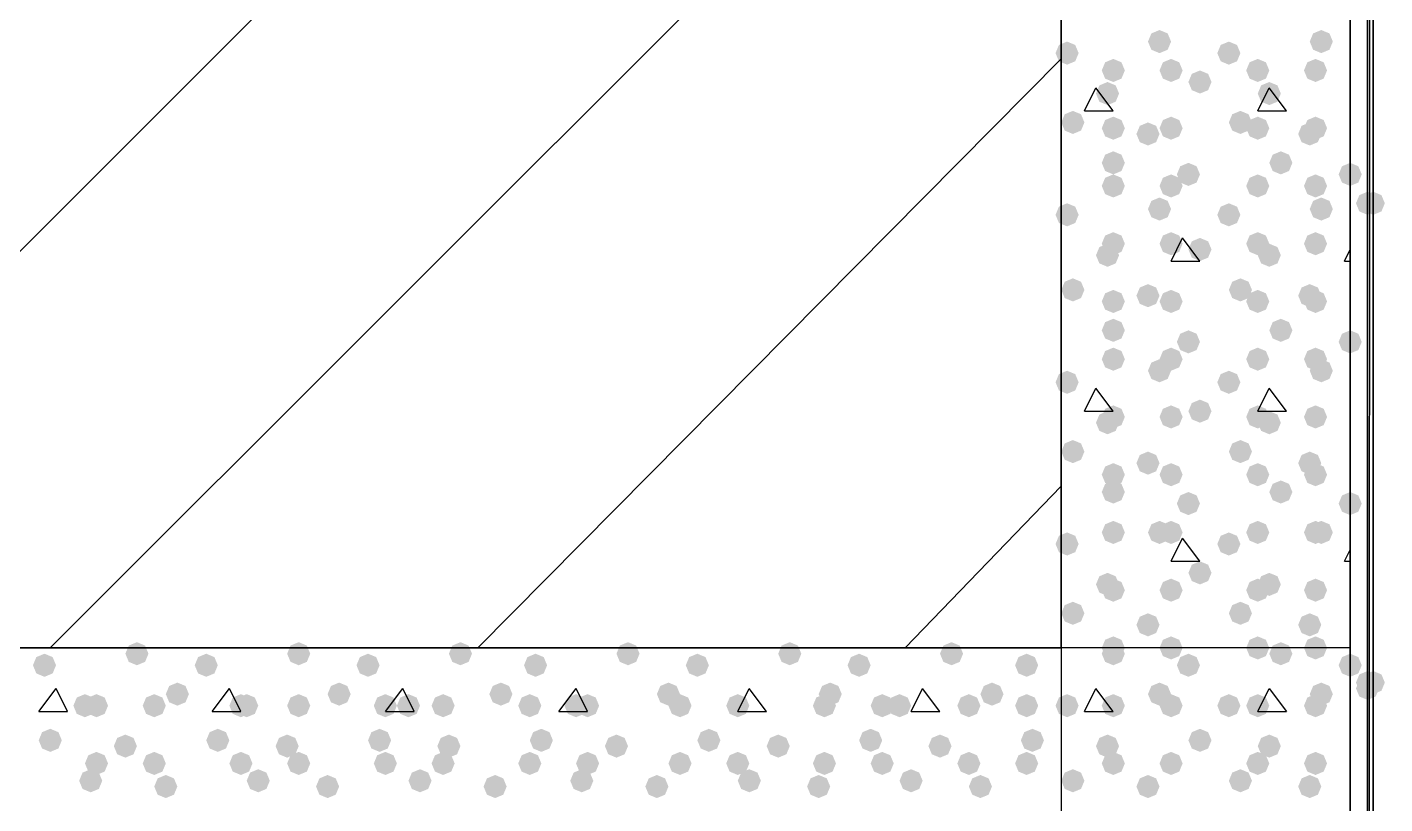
# Model space of a CAD drawing. Header units: millimetres. Extents: x 0 to 420, y 0 to 297.
# Drawn here: x 369.91 to 379.86, y 143.59 to 149.29 of the extents above; entities that cross this region are included whole.
import ezdxf

# ---------------------------------------------------------------- set-up
doc = ezdxf.new("R2010")
doc.units = ezdxf.units.MM
doc.layers.get('0').update_dxf_attribs({"linetype": 'CONTINUOUS'})

msp = doc.modelspace()

# ---------------------------------------------------------------- hatches: boundary and pattern name
at = {"true_color": 0x000007}
h = msp.add_hatch(color=0, dxfattribs=at)
h.paths.add_polyline_path([(379.73, 243.755333), (379.73, 100.160667)], flags=0)
h.paths.add_polyline_path([(379.73, 100.160667), (379.73, 243.755333)], flags=0)
at = {"true_color": 0x000008}
for points in [[(378.290667, 149.182667), (378.265796, 149.122871), (378.206, 149.098), (378.146204, 149.122871), (378.121333, 149.182667), (378.146204, 149.242462), (378.206, 149.267333), (378.265796, 149.242463)], [(379.476, 149.182667), (379.451129, 149.122871), (379.391333, 149.098), (379.331537, 149.122871), (379.306667, 149.182667), (379.331537, 149.242462), (379.391333, 149.267333), (379.451129, 149.242463)], [(377.613333, 149.098), (377.588462, 149.038204), (377.528667, 149.013333), (377.468871, 149.038204), (377.444, 149.098), (377.468871, 149.157796), (377.528667, 149.182667), (377.588462, 149.157796)], [(378.798667, 149.098), (378.773796, 149.038204), (378.714, 149.013333), (378.654204, 149.038204), (378.629333, 149.098), (378.654204, 149.157796), (378.714, 149.182667), (378.773796, 149.157796)], [(377.952, 148.971), (377.927129, 148.911204), (377.867333, 148.886333), (377.807538, 148.911204), (377.782667, 148.971), (377.807537, 149.030796), (377.867333, 149.055667), (377.927129, 149.030796)], [(378.375333, 148.971), (378.350462, 148.911204), (378.290667, 148.886333), (378.230871, 148.911204), (378.206, 148.971), (378.230871, 149.030796), (378.290667, 149.055667), (378.350462, 149.030796)], [(379.010333, 148.971), (378.985463, 148.911204), (378.925667, 148.886333), (378.865871, 148.911204), (378.841, 148.971), (378.865871, 149.030796), (378.925667, 149.055667), (378.985462, 149.030796)], [(379.433667, 148.971), (379.408796, 148.911204), (379.349, 148.886333), (379.289204, 148.911204), (379.264333, 148.971), (379.289204, 149.030796), (379.349, 149.055667), (379.408796, 149.030796)], [(378.587, 148.886333), (378.562129, 148.826537), (378.502333, 148.801667), (378.442538, 148.826537), (378.417667, 148.886333), (378.442537, 148.946129), (378.502333, 148.971), (378.562129, 148.946129)], [(377.909667, 148.801667), (377.884796, 148.741871), (377.825, 148.717), (377.765204, 148.741871), (377.740333, 148.801667), (377.765204, 148.861462), (377.825, 148.886333), (377.884796, 148.861463)], [(379.095, 148.801667), (379.070129, 148.741871), (379.010333, 148.717), (378.950538, 148.741871), (378.925667, 148.801667), (378.950537, 148.861462), (379.010333, 148.886333), (379.070129, 148.861463)], [(377.655667, 148.59), (377.630796, 148.530204), (377.571, 148.505333), (377.511204, 148.530204), (377.486333, 148.59), (377.511204, 148.649796), (377.571, 148.674667), (377.630796, 148.649796)], [(377.952, 148.547667), (377.927129, 148.487871), (377.867333, 148.463), (377.807538, 148.487871), (377.782667, 148.547667), (377.807537, 148.607462), (377.867333, 148.632333), (377.927129, 148.607463)], [(378.375333, 148.547667), (378.350462, 148.487871), (378.290667, 148.463), (378.230871, 148.487871), (378.206, 148.547667), (378.230871, 148.607462), (378.290667, 148.632333), (378.350462, 148.607463)], [(378.883333, 148.59), (378.858462, 148.530204), (378.798667, 148.505333), (378.738871, 148.530204), (378.714, 148.59), (378.738871, 148.649796), (378.798667, 148.674667), (378.858462, 148.649796)], [(379.010333, 148.547667), (378.985463, 148.487871), (378.925667, 148.463), (378.865871, 148.487871), (378.841, 148.547667), (378.865871, 148.607462), (378.925667, 148.632333), (378.985462, 148.607463)], [(379.433667, 148.547667), (379.408796, 148.487871), (379.349, 148.463), (379.289204, 148.487871), (379.264333, 148.547667), (379.289204, 148.607462), (379.349, 148.632333), (379.408796, 148.607463)], [(378.206, 148.505333), (378.181129, 148.445537), (378.121333, 148.420667), (378.061537, 148.445537), (378.036667, 148.505333), (378.061537, 148.565129), (378.121333, 148.59), (378.181129, 148.565129)], [(379.391333, 148.505333), (379.366463, 148.445537), (379.306667, 148.420667), (379.246871, 148.445537), (379.222, 148.505333), (379.246871, 148.565129), (379.306667, 148.59), (379.366462, 148.565129)], [(377.952, 148.293667), (377.927129, 148.233871), (377.867333, 148.209), (377.807538, 148.233871), (377.782667, 148.293667), (377.807537, 148.353462), (377.867333, 148.378333), (377.927129, 148.353463)], [(379.179667, 148.293667), (379.154796, 148.233871), (379.095, 148.209), (379.035204, 148.233871), (379.010333, 148.293667), (379.035204, 148.353462), (379.095, 148.378333), (379.154796, 148.353463)], [(378.502333, 148.209), (378.477462, 148.149204), (378.417667, 148.124333), (378.357871, 148.149204), (378.333, 148.209), (378.357871, 148.268796), (378.417667, 148.293667), (378.477462, 148.268796)], [(379.687667, 148.209), (379.662796, 148.149204), (379.603, 148.124333), (379.543204, 148.149204), (379.518333, 148.209), (379.543204, 148.268796), (379.603, 148.293667), (379.662796, 148.268796)], [(377.952, 148.124333), (377.927129, 148.064537), (377.867333, 148.039667), (377.807538, 148.064537), (377.782667, 148.124333), (377.807537, 148.184129), (377.867333, 148.209), (377.927129, 148.184129)], [(378.375333, 148.124333), (378.350462, 148.064537), (378.290667, 148.039667), (378.230871, 148.064537), (378.206, 148.124333), (378.230871, 148.184129), (378.290667, 148.209), (378.350462, 148.184129)], [(379.010333, 148.124333), (378.985463, 148.064537), (378.925667, 148.039667), (378.865871, 148.064537), (378.841, 148.124333), (378.865871, 148.184129), (378.925667, 148.209), (378.985462, 148.184129)], [(379.433667, 148.124333), (379.408796, 148.064537), (379.349, 148.039667), (379.289204, 148.064537), (379.264333, 148.124333), (379.289204, 148.184129), (379.349, 148.209), (379.408796, 148.184129)], [(378.290667, 147.955), (378.265796, 147.895204), (378.206, 147.870333), (378.146204, 147.895204), (378.121333, 147.955), (378.146204, 148.014796), (378.206, 148.039667), (378.265796, 148.014796)], [(379.476, 147.955), (379.451129, 147.895204), (379.391333, 147.870333), (379.331537, 147.895204), (379.306667, 147.955), (379.331537, 148.014796), (379.391333, 148.039667), (379.451129, 148.014796)], [(377.613333, 147.912667), (377.588462, 147.852871), (377.528667, 147.828), (377.468871, 147.852871), (377.444, 147.912667), (377.468871, 147.972462), (377.528667, 147.997333), (377.588462, 147.972463)], [(378.798667, 147.912667), (378.773796, 147.852871), (378.714, 147.828), (378.654204, 147.852871), (378.629333, 147.912667), (378.654204, 147.972462), (378.714, 147.997333), (378.773796, 147.972463)], [(377.952, 147.701), (377.927129, 147.641204), (377.867333, 147.616333), (377.807538, 147.641204), (377.782667, 147.701), (377.807537, 147.760796), (377.867333, 147.785667), (377.927129, 147.760796)], [(378.375333, 147.701), (378.350462, 147.641204), (378.290667, 147.616333), (378.230871, 147.641204), (378.206, 147.701), (378.230871, 147.760796), (378.290667, 147.785667), (378.350462, 147.760796)], [(378.587, 147.658667), (378.562129, 147.598871), (378.502333, 147.574), (378.442538, 147.598871), (378.417667, 147.658667), (378.442537, 147.718462), (378.502333, 147.743333), (378.562129, 147.718463)], [(379.010333, 147.701), (378.985463, 147.641204), (378.925667, 147.616333), (378.865871, 147.641204), (378.841, 147.701), (378.865871, 147.760796), (378.925667, 147.785667), (378.985462, 147.760796)], [(379.433667, 147.701), (379.408796, 147.641204), (379.349, 147.616333), (379.289204, 147.641204), (379.264333, 147.701), (379.289204, 147.760796), (379.349, 147.785667), (379.408796, 147.760796)], [(377.909667, 147.616333), (377.884796, 147.556537), (377.825, 147.531667), (377.765204, 147.556537), (377.740333, 147.616333), (377.765204, 147.676129), (377.825, 147.701), (377.884796, 147.676129)], [(379.095, 147.616333), (379.070129, 147.556537), (379.010333, 147.531667), (378.950538, 147.556537), (378.925667, 147.616333), (378.950537, 147.676129), (379.010333, 147.701), (379.070129, 147.676129)], [(377.655667, 147.362333), (377.630796, 147.302537), (377.571, 147.277667), (377.511204, 147.302537), (377.486333, 147.362333), (377.511204, 147.422129), (377.571, 147.447), (377.630796, 147.422129)], [(378.883333, 147.362333), (378.858462, 147.302537), (378.798667, 147.277667), (378.738871, 147.302537), (378.714, 147.362333), (378.738871, 147.422129), (378.798667, 147.447), (378.858462, 147.422129)], [(377.952, 147.277667), (377.927129, 147.217871), (377.867333, 147.193), (377.807538, 147.217871), (377.782667, 147.277667), (377.807537, 147.337462), (377.867333, 147.362333), (377.927129, 147.337463)], [(378.206, 147.32), (378.181129, 147.260204), (378.121333, 147.235333), (378.061537, 147.260204), (378.036667, 147.32), (378.061537, 147.379796), (378.121333, 147.404667), (378.181129, 147.379796)], [(378.375333, 147.277667), (378.350462, 147.217871), (378.290667, 147.193), (378.230871, 147.217871), (378.206, 147.277667), (378.230871, 147.337462), (378.290667, 147.362333), (378.350462, 147.337463)], [(379.010333, 147.277667), (378.985463, 147.217871), (378.925667, 147.193), (378.865871, 147.217871), (378.841, 147.277667), (378.865871, 147.337462), (378.925667, 147.362333), (378.985462, 147.337463)], [(379.391333, 147.32), (379.366463, 147.260204), (379.306667, 147.235333), (379.246871, 147.260204), (379.222, 147.32), (379.246871, 147.379796), (379.306667, 147.404667), (379.366462, 147.379796)], [(379.433667, 147.277667), (379.408796, 147.217871), (379.349, 147.193), (379.289204, 147.217871), (379.264333, 147.277667), (379.289204, 147.337462), (379.349, 147.362333), (379.408796, 147.337463)], [(377.952, 147.066), (377.927129, 147.006204), (377.867333, 146.981333), (377.807538, 147.006204), (377.782667, 147.066), (377.807537, 147.125796), (377.867333, 147.150667), (377.927129, 147.125796)], [(379.179667, 147.066), (379.154796, 147.006204), (379.095, 146.981333), (379.035204, 147.006204), (379.010333, 147.066), (379.035204, 147.125796), (379.095, 147.150667), (379.154796, 147.125796)], [(378.502333, 146.981333), (378.477462, 146.921537), (378.417667, 146.896667), (378.357871, 146.921537), (378.333, 146.981333), (378.357871, 147.041129), (378.417667, 147.066), (378.477462, 147.041129)], [(379.687667, 146.981333), (379.662796, 146.921537), (379.603, 146.896667), (379.543204, 146.921537), (379.518333, 146.981333), (379.543204, 147.041129), (379.603, 147.066), (379.662796, 147.041129)], [(377.952, 146.854333), (377.927129, 146.794537), (377.867333, 146.769667), (377.807538, 146.794537), (377.782667, 146.854333), (377.807537, 146.914129), (377.867333, 146.939), (377.927129, 146.914129)], [(378.375333, 146.854333), (378.350462, 146.794537), (378.290667, 146.769667), (378.230871, 146.794537), (378.206, 146.854333), (378.230871, 146.914129), (378.290667, 146.939), (378.350462, 146.914129)], [(379.010333, 146.854333), (378.985463, 146.794537), (378.925667, 146.769667), (378.865871, 146.794537), (378.841, 146.854333), (378.865871, 146.914129), (378.925667, 146.939), (378.985462, 146.914129)], [(379.433667, 146.854333), (379.408796, 146.794537), (379.349, 146.769667), (379.289204, 146.794537), (379.264333, 146.854333), (379.289204, 146.914129), (379.349, 146.939), (379.408796, 146.914129)], [(378.290667, 146.769667), (378.265796, 146.709871), (378.206, 146.685), (378.146204, 146.709871), (378.121333, 146.769667), (378.146204, 146.829462), (378.206, 146.854333), (378.265796, 146.829463)], [(379.476, 146.769667), (379.451129, 146.709871), (379.391333, 146.685), (379.331537, 146.709871), (379.306667, 146.769667), (379.331537, 146.829462), (379.391333, 146.854333), (379.451129, 146.829463)], [(377.613333, 146.685), (377.588462, 146.625204), (377.528667, 146.600333), (377.468871, 146.625204), (377.444, 146.685), (377.468871, 146.744796), (377.528667, 146.769667), (377.588462, 146.744796)], [(378.798667, 146.685), (378.773796, 146.625204), (378.714, 146.600333), (378.654204, 146.625204), (378.629333, 146.685), (378.654204, 146.744796), (378.714, 146.769667), (378.773796, 146.744796)], [(378.587, 146.473333), (378.562129, 146.413537), (378.502333, 146.388667), (378.442538, 146.413537), (378.417667, 146.473333), (378.442537, 146.533129), (378.502333, 146.558), (378.562129, 146.533129)], [(377.909667, 146.388667), (377.884796, 146.328871), (377.825, 146.304), (377.765204, 146.328871), (377.740333, 146.388667), (377.765204, 146.448462), (377.825, 146.473333), (377.884796, 146.448463)], [(377.952, 146.431), (377.927129, 146.371204), (377.867333, 146.346333), (377.807538, 146.371204), (377.782667, 146.431), (377.807537, 146.490796), (377.867333, 146.515667), (377.927129, 146.490796)], [(378.375333, 146.431), (378.350462, 146.371204), (378.290667, 146.346333), (378.230871, 146.371204), (378.206, 146.431), (378.230871, 146.490796), (378.290667, 146.515667), (378.350462, 146.490796)], [(379.010333, 146.431), (378.985463, 146.371204), (378.925667, 146.346333), (378.865871, 146.371204), (378.841, 146.431), (378.865871, 146.490796), (378.925667, 146.515667), (378.985462, 146.490796)], [(379.095, 146.388667), (379.070129, 146.328871), (379.010333, 146.304), (378.950538, 146.328871), (378.925667, 146.388667), (378.950537, 146.448462), (379.010333, 146.473333), (379.070129, 146.448463)], [(379.433667, 146.431), (379.408796, 146.371204), (379.349, 146.346333), (379.289204, 146.371204), (379.264333, 146.431), (379.289204, 146.490796), (379.349, 146.515667), (379.408796, 146.490796)], [(377.655667, 146.177), (377.630796, 146.117204), (377.571, 146.092333), (377.511204, 146.117204), (377.486333, 146.177), (377.511204, 146.236796), (377.571, 146.261667), (377.630796, 146.236796)], [(378.883333, 146.177), (378.858462, 146.117204), (378.798667, 146.092333), (378.738871, 146.117204), (378.714, 146.177), (378.738871, 146.236796), (378.798667, 146.261667), (378.858462, 146.236796)], [(378.206, 146.092333), (378.181129, 146.032537), (378.121333, 146.007667), (378.061537, 146.032537), (378.036667, 146.092333), (378.061537, 146.152129), (378.121333, 146.177), (378.181129, 146.152129)], [(379.391333, 146.092333), (379.366463, 146.032537), (379.306667, 146.007667), (379.246871, 146.032537), (379.222, 146.092333), (379.246871, 146.152129), (379.306667, 146.177), (379.366462, 146.152129)], [(377.952, 146.007667), (377.927129, 145.947871), (377.867333, 145.923), (377.807538, 145.947871), (377.782667, 146.007667), (377.807537, 146.067462), (377.867333, 146.092333), (377.927129, 146.067463)], [(378.375333, 146.007667), (378.350462, 145.947871), (378.290667, 145.923), (378.230871, 145.947871), (378.206, 146.007667), (378.230871, 146.067462), (378.290667, 146.092333), (378.350462, 146.067463)], [(379.010333, 146.007667), (378.985463, 145.947871), (378.925667, 145.923), (378.865871, 145.947871), (378.841, 146.007667), (378.865871, 146.067462), (378.925667, 146.092333), (378.985462, 146.067463)], [(379.433667, 146.007667), (379.408796, 145.947871), (379.349, 145.923), (379.289204, 145.947871), (379.264333, 146.007667), (379.289204, 146.067462), (379.349, 146.092333), (379.408796, 146.067463)], [(377.952, 145.880667), (377.927129, 145.820871), (377.867333, 145.796), (377.807538, 145.820871), (377.782667, 145.880667), (377.807537, 145.940462), (377.867333, 145.965333), (377.927129, 145.940463)], [(379.179667, 145.880667), (379.154796, 145.820871), (379.095, 145.796), (379.035204, 145.820871), (379.010333, 145.880667), (379.035204, 145.940462), (379.095, 145.965333), (379.154796, 145.940463)], [(378.502333, 145.796), (378.477462, 145.736204), (378.417667, 145.711333), (378.357871, 145.736204), (378.333, 145.796), (378.357871, 145.855796), (378.417667, 145.880667), (378.477462, 145.855796)], [(379.687667, 145.796), (379.662796, 145.736204), (379.603, 145.711333), (379.543204, 145.736204), (379.518333, 145.796), (379.543204, 145.855796), (379.603, 145.880667), (379.662796, 145.855796)], [(377.952, 145.584333), (377.927129, 145.524537), (377.867333, 145.499667), (377.807538, 145.524537), (377.782667, 145.584333), (377.807537, 145.644129), (377.867333, 145.669), (377.927129, 145.644129)], [(378.290667, 145.584333), (378.265796, 145.524537), (378.206, 145.499667), (378.146204, 145.524537), (378.121333, 145.584333), (378.146204, 145.644129), (378.206, 145.669), (378.265796, 145.644129)], [(378.375333, 145.584333), (378.350462, 145.524537), (378.290667, 145.499667), (378.230871, 145.524537), (378.206, 145.584333), (378.230871, 145.644129), (378.290667, 145.669), (378.350462, 145.644129)], [(379.010333, 145.584333), (378.985463, 145.524537), (378.925667, 145.499667), (378.865871, 145.524537), (378.841, 145.584333), (378.865871, 145.644129), (378.925667, 145.669), (378.985462, 145.644129)], [(379.433667, 145.584333), (379.408796, 145.524537), (379.349, 145.499667), (379.289204, 145.524537), (379.264333, 145.584333), (379.289204, 145.644129), (379.349, 145.669), (379.408796, 145.644129)], [(379.476, 145.584333), (379.451129, 145.524537), (379.391333, 145.499667), (379.331537, 145.524537), (379.306667, 145.584333), (379.331537, 145.644129), (379.391333, 145.669), (379.451129, 145.644129)], [(377.613333, 145.499667), (377.588462, 145.439871), (377.528667, 145.415), (377.468871, 145.439871), (377.444, 145.499667), (377.468871, 145.559462), (377.528667, 145.584333), (377.588462, 145.559463)], [(378.798667, 145.499667), (378.773796, 145.439871), (378.714, 145.415), (378.654204, 145.439871), (378.629333, 145.499667), (378.654204, 145.559462), (378.714, 145.584333), (378.773796, 145.559463)], [(378.587, 145.288), (378.562129, 145.228204), (378.502333, 145.203333), (378.442538, 145.228204), (378.417667, 145.288), (378.442537, 145.347796), (378.502333, 145.372667), (378.562129, 145.347796)], [(377.909667, 145.203333), (377.884796, 145.143537), (377.825, 145.118667), (377.765204, 145.143537), (377.740333, 145.203333), (377.765204, 145.263129), (377.825, 145.288), (377.884796, 145.263129)], [(379.095, 145.203333), (379.070129, 145.143537), (379.010333, 145.118667), (378.950538, 145.143537), (378.925667, 145.203333), (378.950537, 145.263129), (379.010333, 145.288), (379.070129, 145.263129)], [(377.952, 145.161), (377.927129, 145.101204), (377.867333, 145.076333), (377.807538, 145.101204), (377.782667, 145.161), (377.807537, 145.220796), (377.867333, 145.245667), (377.927129, 145.220796)], [(378.375333, 145.161), (378.350462, 145.101204), (378.290667, 145.076333), (378.230871, 145.101204), (378.206, 145.161), (378.230871, 145.220796), (378.290667, 145.245667), (378.350462, 145.220796)], [(379.010333, 145.161), (378.985463, 145.101204), (378.925667, 145.076333), (378.865871, 145.101204), (378.841, 145.161), (378.865871, 145.220796), (378.925667, 145.245667), (378.985462, 145.220796)], [(379.433667, 145.161), (379.408796, 145.101204), (379.349, 145.076333), (379.289204, 145.101204), (379.264333, 145.161), (379.289204, 145.220796), (379.349, 145.245667), (379.408796, 145.220796)], [(377.655667, 144.991667), (377.630796, 144.931871), (377.571, 144.907), (377.511204, 144.931871), (377.486333, 144.991667), (377.511204, 145.051462), (377.571, 145.076333), (377.630796, 145.051463)], [(378.883333, 144.991667), (378.858462, 144.931871), (378.798667, 144.907), (378.738871, 144.931871), (378.714, 144.991667), (378.738871, 145.051462), (378.798667, 145.076333), (378.858462, 145.051463)], [(378.206, 144.907), (378.181129, 144.847204), (378.121333, 144.822333), (378.061537, 144.847204), (378.036667, 144.907), (378.061537, 144.966796), (378.121333, 144.991667), (378.181129, 144.966796)], [(379.391333, 144.907), (379.366463, 144.847204), (379.306667, 144.822333), (379.246871, 144.847204), (379.222, 144.907), (379.246871, 144.966796), (379.306667, 144.991667), (379.366462, 144.966796)], [(370.797667, 144.695333), (370.772796, 144.635537), (370.713, 144.610667), (370.653204, 144.635537), (370.628333, 144.695333), (370.653204, 144.755129), (370.713, 144.78), (370.772796, 144.755129)], [(371.983, 144.695333), (371.958129, 144.635537), (371.898333, 144.610667), (371.838538, 144.635537), (371.813667, 144.695333), (371.838537, 144.755129), (371.898333, 144.78), (371.958129, 144.755129)], [(373.168333, 144.695333), (373.143462, 144.635537), (373.083667, 144.610667), (373.023871, 144.635537), (372.999, 144.695333), (373.023871, 144.755129), (373.083667, 144.78), (373.143462, 144.755129)], [(374.396, 144.695333), (374.371129, 144.635537), (374.311333, 144.610667), (374.251537, 144.635537), (374.226667, 144.695333), (374.251537, 144.755129), (374.311333, 144.78), (374.371129, 144.755129)], [(375.581333, 144.695333), (375.556462, 144.635537), (375.496667, 144.610667), (375.436871, 144.635537), (375.412, 144.695333), (375.436871, 144.755129), (375.496667, 144.78), (375.556462, 144.755129)], [(376.766667, 144.695333), (376.741796, 144.635537), (376.682, 144.610667), (376.622204, 144.635537), (376.597333, 144.695333), (376.622204, 144.755129), (376.682, 144.78), (376.741796, 144.755129)], [(377.952, 144.737667), (377.927129, 144.677871), (377.867333, 144.653), (377.807538, 144.677871), (377.782667, 144.737667), (377.807537, 144.797462), (377.867333, 144.822333), (377.927129, 144.797463)], [(378.375333, 144.737667), (378.350462, 144.677871), (378.290667, 144.653), (378.230871, 144.677871), (378.206, 144.737667), (378.230871, 144.797462), (378.290667, 144.822333), (378.350462, 144.797463)], [(379.010333, 144.737667), (378.985463, 144.677871), (378.925667, 144.653), (378.865871, 144.677871), (378.841, 144.737667), (378.865871, 144.797462), (378.925667, 144.822333), (378.985462, 144.797463)], [(379.433667, 144.737667), (379.408796, 144.677871), (379.349, 144.653), (379.289204, 144.677871), (379.264333, 144.737667), (379.289204, 144.797462), (379.349, 144.822333), (379.408796, 144.797463)], [(370.120333, 144.610667), (370.095463, 144.550871), (370.035667, 144.526), (369.975871, 144.550871), (369.951, 144.610667), (369.975871, 144.670462), (370.035667, 144.695333), (370.095462, 144.670463)], [(371.305667, 144.610667), (371.280796, 144.550871), (371.221, 144.526), (371.161204, 144.550871), (371.136333, 144.610667), (371.161204, 144.670462), (371.221, 144.695333), (371.280796, 144.670463)], [(372.491, 144.610667), (372.466129, 144.550871), (372.406333, 144.526), (372.346537, 144.550871), (372.321667, 144.610667), (372.346537, 144.670462), (372.406333, 144.695333), (372.466129, 144.670463)], [(373.718667, 144.610667), (373.693796, 144.550871), (373.634, 144.526), (373.574204, 144.550871), (373.549333, 144.610667), (373.574204, 144.670462), (373.634, 144.695333), (373.693796, 144.670463)], [(374.904, 144.610667), (374.879129, 144.550871), (374.819333, 144.526), (374.759537, 144.550871), (374.734667, 144.610667), (374.759537, 144.670462), (374.819333, 144.695333), (374.879129, 144.670463)], [(376.089333, 144.610667), (376.064462, 144.550871), (376.004667, 144.526), (375.944871, 144.550871), (375.92, 144.610667), (375.944871, 144.670462), (376.004667, 144.695333), (376.064462, 144.670463)], [(377.317, 144.610667), (377.292129, 144.550871), (377.232333, 144.526), (377.172537, 144.550871), (377.147667, 144.610667), (377.172537, 144.670462), (377.232333, 144.695333), (377.292129, 144.670463)], [(371.094, 144.399), (371.069129, 144.339204), (371.009333, 144.314333), (370.949537, 144.339204), (370.924667, 144.399), (370.949537, 144.458796), (371.009333, 144.483667), (371.069129, 144.458796)], [(372.279333, 144.399), (372.254462, 144.339204), (372.194667, 144.314333), (372.134871, 144.339204), (372.11, 144.399), (372.134871, 144.458796), (372.194667, 144.483667), (372.254462, 144.458796)], [(373.464667, 144.399), (373.439796, 144.339204), (373.38, 144.314333), (373.320204, 144.339204), (373.295333, 144.399), (373.320204, 144.458796), (373.38, 144.483667), (373.439796, 144.458796)], [(374.692333, 144.399), (374.667462, 144.339204), (374.607667, 144.314333), (374.547871, 144.339204), (374.523, 144.399), (374.547871, 144.458796), (374.607667, 144.483667), (374.667462, 144.458796)], [(375.877667, 144.399), (375.852796, 144.339204), (375.793, 144.314333), (375.733204, 144.339204), (375.708333, 144.399), (375.733204, 144.458796), (375.793, 144.483667), (375.852796, 144.458796)], [(377.063, 144.399), (377.038129, 144.339204), (376.978333, 144.314333), (376.918537, 144.339204), (376.893667, 144.399), (376.918537, 144.458796), (376.978333, 144.483667), (377.038129, 144.458796)], [(370.416667, 144.314333), (370.391796, 144.254537), (370.332, 144.229667), (370.272204, 144.254537), (370.247333, 144.314333), (370.272204, 144.374129), (370.332, 144.399), (370.391796, 144.374129)], [(370.501333, 144.314333), (370.476462, 144.254537), (370.416667, 144.229667), (370.356871, 144.254537), (370.332, 144.314333), (370.356871, 144.374129), (370.416667, 144.399), (370.476462, 144.374129)], [(370.924667, 144.314333), (370.899796, 144.254537), (370.84, 144.229667), (370.780204, 144.254537), (370.755333, 144.314333), (370.780204, 144.374129), (370.84, 144.399), (370.899796, 144.374129)], [(371.559667, 144.314333), (371.534796, 144.254537), (371.475, 144.229667), (371.415204, 144.254537), (371.390333, 144.314333), (371.415204, 144.374129), (371.475, 144.399), (371.534796, 144.374129)], [(371.602, 144.314333), (371.577129, 144.254537), (371.517333, 144.229667), (371.457538, 144.254537), (371.432667, 144.314333), (371.457537, 144.374129), (371.517333, 144.399), (371.577129, 144.374129)], [(371.983, 144.314333), (371.958129, 144.254537), (371.898333, 144.229667), (371.838538, 144.254537), (371.813667, 144.314333), (371.838537, 144.374129), (371.898333, 144.399), (371.958129, 144.374129)], [(372.618, 144.314333), (372.593129, 144.254537), (372.533333, 144.229667), (372.473538, 144.254537), (372.448667, 144.314333), (372.473537, 144.374129), (372.533333, 144.399), (372.593129, 144.374129)], [(372.787333, 144.314333), (372.762462, 144.254537), (372.702667, 144.229667), (372.642871, 144.254537), (372.618, 144.314333), (372.642871, 144.374129), (372.702667, 144.399), (372.762462, 144.374129)], [(373.041333, 144.314333), (373.016462, 144.254537), (372.956667, 144.229667), (372.896871, 144.254537), (372.872, 144.314333), (372.896871, 144.374129), (372.956667, 144.399), (373.016462, 144.374129)], [(373.676333, 144.314333), (373.651462, 144.254537), (373.591667, 144.229667), (373.531871, 144.254537), (373.507, 144.314333), (373.531871, 144.374129), (373.591667, 144.399), (373.651462, 144.374129)], [(374.015, 144.314333), (373.990129, 144.254537), (373.930333, 144.229667), (373.870538, 144.254537), (373.845667, 144.314333), (373.870537, 144.374129), (373.930333, 144.399), (373.990129, 144.374129)], [(374.099667, 144.314333), (374.074796, 144.254537), (374.015, 144.229667), (373.955204, 144.254537), (373.930333, 144.314333), (373.955204, 144.374129), (374.015, 144.399), (374.074796, 144.374129)], [(374.777, 144.314333), (374.752129, 144.254537), (374.692333, 144.229667), (374.632538, 144.254537), (374.607667, 144.314333), (374.632537, 144.374129), (374.692333, 144.399), (374.752129, 144.374129)], [(375.200333, 144.314333), (375.175462, 144.254537), (375.115667, 144.229667), (375.055871, 144.254537), (375.031, 144.314333), (375.055871, 144.374129), (375.115667, 144.399), (375.175462, 144.374129)], [(375.200333, 144.314333), (375.175462, 144.254537), (375.115667, 144.229667), (375.055871, 144.254537), (375.031, 144.314333), (375.055871, 144.374129), (375.115667, 144.399), (375.175462, 144.374129)], [(375.835333, 144.314333), (375.810462, 144.254537), (375.750667, 144.229667), (375.690871, 144.254537), (375.666, 144.314333), (375.690871, 144.374129), (375.750667, 144.399), (375.810462, 144.374129)], [(376.258667, 144.314333), (376.233796, 144.254537), (376.174, 144.229667), (376.114204, 144.254537), (376.089333, 144.314333), (376.114204, 144.374129), (376.174, 144.399), (376.233796, 144.374129)], [(376.385667, 144.314333), (376.360796, 144.254537), (376.301, 144.229667), (376.241204, 144.254537), (376.216333, 144.314333), (376.241204, 144.374129), (376.301, 144.399), (376.360796, 144.374129)], [(376.893667, 144.314333), (376.868796, 144.254537), (376.809, 144.229667), (376.749204, 144.254537), (376.724333, 144.314333), (376.749204, 144.374129), (376.809, 144.399), (376.868796, 144.374129)], [(377.317, 144.314333), (377.292129, 144.254537), (377.232333, 144.229667), (377.172537, 144.254537), (377.147667, 144.314333), (377.172537, 144.374129), (377.232333, 144.399), (377.292129, 144.374129)], [(370.162667, 144.060333), (370.137796, 144.000537), (370.078, 143.975667), (370.018204, 144.000537), (369.993333, 144.060333), (370.018204, 144.120129), (370.078, 144.145), (370.137796, 144.120129)], [(370.713, 144.018), (370.688129, 143.958204), (370.628333, 143.933333), (370.568537, 143.958204), (370.543667, 144.018), (370.568537, 144.077796), (370.628333, 144.102667), (370.688129, 144.077796)], [(371.390333, 144.060333), (371.365463, 144.000537), (371.305667, 143.975667), (371.245871, 144.000537), (371.221, 144.060333), (371.245871, 144.120129), (371.305667, 144.145), (371.365462, 144.120129)], [(371.898333, 144.018), (371.873462, 143.958204), (371.813667, 143.933333), (371.753871, 143.958204), (371.729, 144.018), (371.753871, 144.077796), (371.813667, 144.102667), (371.873462, 144.077796)], [(372.575667, 144.060333), (372.550796, 144.000537), (372.491, 143.975667), (372.431204, 144.000537), (372.406333, 144.060333), (372.431204, 144.120129), (372.491, 144.145), (372.550796, 144.120129)], [(373.083667, 144.018), (373.058796, 143.958204), (372.999, 143.933333), (372.939204, 143.958204), (372.914333, 144.018), (372.939204, 144.077796), (372.999, 144.102667), (373.058796, 144.077796)], [(373.761, 144.060333), (373.736129, 144.000537), (373.676333, 143.975667), (373.616537, 144.000537), (373.591667, 144.060333), (373.616537, 144.120129), (373.676333, 144.145), (373.736129, 144.120129)], [(374.311333, 144.018), (374.286462, 143.958204), (374.226667, 143.933333), (374.166871, 143.958204), (374.142, 144.018), (374.166871, 144.077796), (374.226667, 144.102667), (374.286462, 144.077796)], [(374.988667, 144.060333), (374.963796, 144.000537), (374.904, 143.975667), (374.844204, 144.000537), (374.819333, 144.060333), (374.844204, 144.120129), (374.904, 144.145), (374.963796, 144.120129)], [(375.496667, 144.018), (375.471796, 143.958204), (375.412, 143.933333), (375.352204, 143.958204), (375.327333, 144.018), (375.352204, 144.077796), (375.412, 144.102667), (375.471796, 144.077796)], [(376.174, 144.060333), (376.149129, 144.000537), (376.089333, 143.975667), (376.029537, 144.000537), (376.004667, 144.060333), (376.029537, 144.120129), (376.089333, 144.145), (376.149129, 144.120129)], [(376.682, 144.018), (376.657129, 143.958204), (376.597333, 143.933333), (376.537537, 143.958204), (376.512667, 144.018), (376.537537, 144.077796), (376.597333, 144.102667), (376.657129, 144.077796)], [(377.359333, 144.060333), (377.334462, 144.000537), (377.274667, 143.975667), (377.214871, 144.000537), (377.19, 144.060333), (377.214871, 144.120129), (377.274667, 144.145), (377.334462, 144.120129)], [(370.501333, 143.891), (370.476462, 143.831204), (370.416667, 143.806333), (370.356871, 143.831204), (370.332, 143.891), (370.356871, 143.950796), (370.416667, 143.975667), (370.476462, 143.950796)], [(370.924667, 143.891), (370.899796, 143.831204), (370.84, 143.806333), (370.780204, 143.831204), (370.755333, 143.891), (370.780204, 143.950796), (370.84, 143.975667), (370.899796, 143.950796)], [(371.559667, 143.891), (371.534796, 143.831204), (371.475, 143.806333), (371.415204, 143.831204), (371.390333, 143.891), (371.415204, 143.950796), (371.475, 143.975667), (371.534796, 143.950796)], [(371.983, 143.891), (371.958129, 143.831204), (371.898333, 143.806333), (371.838538, 143.831204), (371.813667, 143.891), (371.838537, 143.950796), (371.898333, 143.975667), (371.958129, 143.950796)], [(372.618, 143.891), (372.593129, 143.831204), (372.533333, 143.806333), (372.473538, 143.831204), (372.448667, 143.891), (372.473537, 143.950796), (372.533333, 143.975667), (372.593129, 143.950796)], [(373.041333, 143.891), (373.016462, 143.831204), (372.956667, 143.806333), (372.896871, 143.831204), (372.872, 143.891), (372.896871, 143.950796), (372.956667, 143.975667), (373.016462, 143.950796)], [(373.676333, 143.891), (373.651462, 143.831204), (373.591667, 143.806333), (373.531871, 143.831204), (373.507, 143.891), (373.531871, 143.950796), (373.591667, 143.975667), (373.651462, 143.950796)], [(374.099667, 143.891), (374.074796, 143.831204), (374.015, 143.806333), (373.955204, 143.831204), (373.930333, 143.891), (373.955204, 143.950796), (374.015, 143.975667), (374.074796, 143.950796)], [(374.777, 143.891), (374.752129, 143.831204), (374.692333, 143.806333), (374.632538, 143.831204), (374.607667, 143.891), (374.632537, 143.950796), (374.692333, 143.975667), (374.752129, 143.950796)], [(375.200333, 143.891), (375.175462, 143.831204), (375.115667, 143.806333), (375.055871, 143.831204), (375.031, 143.891), (375.055871, 143.950796), (375.115667, 143.975667), (375.175462, 143.950796)], [(375.835333, 143.891), (375.810462, 143.831204), (375.750667, 143.806333), (375.690871, 143.831204), (375.666, 143.891), (375.690871, 143.950796), (375.750667, 143.975667), (375.810462, 143.950796)], [(376.258667, 143.891), (376.233796, 143.831204), (376.174, 143.806333), (376.114204, 143.831204), (376.089333, 143.891), (376.114204, 143.950796), (376.174, 143.975667), (376.233796, 143.950796)], [(376.893667, 143.891), (376.868796, 143.831204), (376.809, 143.806333), (376.749204, 143.831204), (376.724333, 143.891), (376.749204, 143.950796), (376.809, 143.975667), (376.868796, 143.950796)], [(377.317, 143.891), (377.292129, 143.831204), (377.232333, 143.806333), (377.172537, 143.831204), (377.147667, 143.891), (377.172537, 143.950796), (377.232333, 143.975667), (377.292129, 143.950796)], [(370.459, 143.764), (370.434129, 143.704204), (370.374333, 143.679333), (370.314537, 143.704204), (370.289667, 143.764), (370.314537, 143.823796), (370.374333, 143.848667), (370.434129, 143.823796)], [(371.009333, 143.721667), (370.984462, 143.661871), (370.924667, 143.637), (370.864871, 143.661871), (370.84, 143.721667), (370.864871, 143.781462), (370.924667, 143.806333), (370.984462, 143.781463)], [(371.686667, 143.764), (371.661796, 143.704204), (371.602, 143.679333), (371.542204, 143.704204), (371.517333, 143.764), (371.542204, 143.823796), (371.602, 143.848667), (371.661796, 143.823796)], [(372.194667, 143.721667), (372.169796, 143.661871), (372.11, 143.637), (372.050204, 143.661871), (372.025333, 143.721667), (372.050204, 143.781462), (372.11, 143.806333), (372.169796, 143.781463)], [(372.872, 143.764), (372.847129, 143.704204), (372.787333, 143.679333), (372.727538, 143.704204), (372.702667, 143.764), (372.727537, 143.823796), (372.787333, 143.848667), (372.847129, 143.823796)], [(373.422333, 143.721667), (373.397462, 143.661871), (373.337667, 143.637), (373.277871, 143.661871), (373.253, 143.721667), (373.277871, 143.781462), (373.337667, 143.806333), (373.397462, 143.781463)], [(374.057333, 143.764), (374.032462, 143.704204), (373.972667, 143.679333), (373.912871, 143.704204), (373.888, 143.764), (373.912871, 143.823796), (373.972667, 143.848667), (374.032462, 143.823796)], [(374.607667, 143.721667), (374.582796, 143.661871), (374.523, 143.637), (374.463204, 143.661871), (374.438333, 143.721667), (374.463204, 143.781462), (374.523, 143.806333), (374.582796, 143.781463)], [(375.285, 143.764), (375.260129, 143.704204), (375.200333, 143.679333), (375.140538, 143.704204), (375.115667, 143.764), (375.140537, 143.823796), (375.200333, 143.848667), (375.260129, 143.823796)], [(375.793, 143.721667), (375.768129, 143.661871), (375.708333, 143.637), (375.648537, 143.661871), (375.623667, 143.721667), (375.648537, 143.781462), (375.708333, 143.806333), (375.768129, 143.781463)], [(376.470333, 143.764), (376.445462, 143.704204), (376.385667, 143.679333), (376.325871, 143.704204), (376.301, 143.764), (376.325871, 143.823796), (376.385667, 143.848667), (376.445462, 143.823796)], [(376.978333, 143.721667), (376.953463, 143.661871), (376.893667, 143.637), (376.833871, 143.661871), (376.809, 143.721667), (376.833871, 143.781462), (376.893667, 143.806333), (376.953462, 143.781463)]]:
    msp.add_hatch(color=0, dxfattribs=at).paths.add_polyline_path(points, flags=0)
at = {"true_color": 0x0000fe}
for points in [[(379.814667, 147.997333), (379.789796, 147.937537), (379.73, 147.912667), (379.670204, 147.937537), (379.645333, 147.997333), (379.670204, 148.057129), (379.73, 148.082), (379.789796, 148.057129)], [(379.814667, 147.997333), (379.789796, 147.937537), (379.73, 147.912667), (379.670204, 147.937537), (379.645333, 147.997333), (379.670204, 148.057129), (379.73, 148.082), (379.789796, 148.057129)], [(379.814667, 147.997333), (379.789796, 147.937537), (379.73, 147.912667), (379.670204, 147.937537), (379.645333, 147.997333), (379.670204, 148.057129), (379.73, 148.082), (379.789796, 148.057129)], [(379.857, 147.997333), (379.832129, 147.937537), (379.772333, 147.912667), (379.712538, 147.937537), (379.687667, 147.997333), (379.712537, 148.057129), (379.772333, 148.082), (379.832129, 148.057129)], [(379.814667, 144.483667), (379.789796, 144.423871), (379.73, 144.399), (379.670204, 144.423871), (379.645333, 144.483667), (379.670204, 144.543462), (379.73, 144.568333), (379.789796, 144.543463)], [(379.857, 144.483667), (379.832129, 144.423871), (379.772333, 144.399), (379.712538, 144.423871), (379.687667, 144.483667), (379.712537, 144.543462), (379.772333, 144.568333), (379.832129, 144.543463)], [(379.814667, 144.441333), (379.789796, 144.381537), (379.73, 144.356667), (379.670204, 144.381537), (379.645333, 144.441333), (379.670204, 144.501129), (379.73, 144.526), (379.789796, 144.501129)], [(379.814667, 144.441333), (379.789796, 144.381537), (379.73, 144.356667), (379.670204, 144.381537), (379.645333, 144.441333), (379.670204, 144.501129), (379.73, 144.526), (379.789796, 144.501129)]]:
    msp.add_hatch(color=0, dxfattribs=at).paths.add_polyline_path(points, flags=0)
at = {"true_color": 0x000007}
for points in [[(377.952, 144.695333), (377.927129, 144.635537), (377.867333, 144.610667), (377.807538, 144.635537), (377.782667, 144.695333), (377.807537, 144.755129), (377.867333, 144.78), (377.927129, 144.755129)], [(379.179667, 144.695333), (379.154796, 144.635537), (379.095, 144.610667), (379.035204, 144.635537), (379.010333, 144.695333), (379.035204, 144.755129), (379.095, 144.78), (379.154796, 144.755129)], [(378.502333, 144.610667), (378.477462, 144.550871), (378.417667, 144.526), (378.357871, 144.550871), (378.333, 144.610667), (378.357871, 144.670462), (378.417667, 144.695333), (378.477462, 144.670463)], [(379.687667, 144.610667), (379.662796, 144.550871), (379.603, 144.526), (379.543204, 144.550871), (379.518333, 144.610667), (379.543204, 144.670462), (379.603, 144.695333), (379.662796, 144.670463)], [(378.290667, 144.399), (378.265796, 144.339204), (378.206, 144.314333), (378.146204, 144.339204), (378.121333, 144.399), (378.146204, 144.458796), (378.206, 144.483667), (378.265796, 144.458796)], [(379.476, 144.399), (379.451129, 144.339204), (379.391333, 144.314333), (379.331537, 144.339204), (379.306667, 144.399), (379.331537, 144.458796), (379.391333, 144.483667), (379.451129, 144.458796)], [(377.613333, 144.314333), (377.588462, 144.254537), (377.528667, 144.229667), (377.468871, 144.254537), (377.444, 144.314333), (377.468871, 144.374129), (377.528667, 144.399), (377.588462, 144.374129)], [(377.952, 144.314333), (377.927129, 144.254537), (377.867333, 144.229667), (377.807538, 144.254537), (377.782667, 144.314333), (377.807537, 144.374129), (377.867333, 144.399), (377.927129, 144.374129)], [(378.375333, 144.314333), (378.350462, 144.254537), (378.290667, 144.229667), (378.230871, 144.254537), (378.206, 144.314333), (378.230871, 144.374129), (378.290667, 144.399), (378.350462, 144.374129)], [(378.798667, 144.314333), (378.773796, 144.254537), (378.714, 144.229667), (378.654204, 144.254537), (378.629333, 144.314333), (378.654204, 144.374129), (378.714, 144.399), (378.773796, 144.374129)], [(379.010333, 144.314333), (378.985463, 144.254537), (378.925667, 144.229667), (378.865871, 144.254537), (378.841, 144.314333), (378.865871, 144.374129), (378.925667, 144.399), (378.985462, 144.374129)], [(379.433667, 144.314333), (379.408796, 144.254537), (379.349, 144.229667), (379.289204, 144.254537), (379.264333, 144.314333), (379.289204, 144.374129), (379.349, 144.399), (379.408796, 144.374129)], [(377.909667, 144.018), (377.884796, 143.958204), (377.825, 143.933333), (377.765204, 143.958204), (377.740333, 144.018), (377.765204, 144.077796), (377.825, 144.102667), (377.884796, 144.077796)], [(378.587, 144.060333), (378.562129, 144.000537), (378.502333, 143.975667), (378.442538, 144.000537), (378.417667, 144.060333), (378.442537, 144.120129), (378.502333, 144.145), (378.562129, 144.120129)], [(379.095, 144.018), (379.070129, 143.958204), (379.010333, 143.933333), (378.950538, 143.958204), (378.925667, 144.018), (378.950537, 144.077796), (379.010333, 144.102667), (379.070129, 144.077796)], [(377.952, 143.891), (377.927129, 143.831204), (377.867333, 143.806333), (377.807538, 143.831204), (377.782667, 143.891), (377.807537, 143.950796), (377.867333, 143.975667), (377.927129, 143.950796)], [(378.375333, 143.891), (378.350462, 143.831204), (378.290667, 143.806333), (378.230871, 143.831204), (378.206, 143.891), (378.230871, 143.950796), (378.290667, 143.975667), (378.350462, 143.950796)], [(379.010333, 143.891), (378.985463, 143.831204), (378.925667, 143.806333), (378.865871, 143.831204), (378.841, 143.891), (378.865871, 143.950796), (378.925667, 143.975667), (378.985462, 143.950796)], [(379.433667, 143.891), (379.408796, 143.831204), (379.349, 143.806333), (379.289204, 143.831204), (379.264333, 143.891), (379.289204, 143.950796), (379.349, 143.975667), (379.408796, 143.950796)], [(377.655667, 143.764), (377.630796, 143.704204), (377.571, 143.679333), (377.511204, 143.704204), (377.486333, 143.764), (377.511204, 143.823796), (377.571, 143.848667), (377.630796, 143.823796)], [(378.206, 143.721667), (378.181129, 143.661871), (378.121333, 143.637), (378.061537, 143.661871), (378.036667, 143.721667), (378.061537, 143.781462), (378.121333, 143.806333), (378.181129, 143.781463)], [(378.883333, 143.764), (378.858462, 143.704204), (378.798667, 143.679333), (378.738871, 143.704204), (378.714, 143.764), (378.738871, 143.823796), (378.798667, 143.848667), (378.858462, 143.823796)], [(379.391333, 143.721667), (379.366463, 143.661871), (379.306667, 143.637), (379.246871, 143.661871), (379.222, 143.721667), (379.246871, 143.781462), (379.306667, 143.806333), (379.366462, 143.781463)]]:
    msp.add_hatch(color=0, dxfattribs=at).paths.add_polyline_path(points, flags=0)

# ---------------------------------------------------------------- linework, layer by layer
at = {"color": 0, "true_color": 0x000007}
for points in [[(379.772333, 100.118333), (379.772333, 243.797667), (379.73, 243.797667)], [(379.73, 243.755333), (379.772333, 243.755333), (379.73, 100.118333)], [(379.73, 243.755333), (379.73, 100.118333)], [(379.73, 243.755333), (379.73, 100.160667), (379.73, 100.118333)], [(379.73, 243.755333), (379.73, 100.160667)], [(379.772333, 243.755333), (379.772333, 100.118333)], [(377.486333, 163.83), (377.486333, 144.737667)], [(379.603, 144.737667), (379.603, 163.83)], [(377.486333, 144.737667), (365.506, 144.737667)], [(377.655667, 144.272), (377.740333, 144.441333)], [(377.867333, 144.272), (377.740333, 144.441333)], [(378.925667, 144.272), (379.010333, 144.441333), (379.137333, 144.272)], [(377.655667, 144.272), (377.867333, 144.272)], [(378.925667, 144.272), (379.137333, 144.272)]]:
    msp.add_lwpolyline(points, dxfattribs=at)
for points in [[(379.73, 243.755333), (379.73, 100.118333)], [(379.73, 243.755333), (379.73, 100.160667)], [(379.73, 100.160667), (379.73, 243.755333)], [(31.369, 142.621), (31.369, 165.946667), (379.603, 165.946667), (379.603, 142.621), (217.17, 142.621), (217.17, 121.454333), (193.844333, 121.454333), (193.844333, 142.621)], [(31.369, 142.621), (31.369, 165.946667), (379.603, 165.946667), (379.603, 142.621), (217.17, 142.621), (217.17, 121.454333), (193.844333, 121.454333), (193.844333, 142.621)], [(377.486333, 144.737667), (377.486333, 142.621), (379.603, 142.621), (379.603, 144.737667)]]:
    msp.add_lwpolyline(points, close=True, dxfattribs=at)
at = {"color": 0, "true_color": 0x0000fd}
msp.add_lwpolyline([(215.053333, 144.737667), (377.486333, 144.737667), (377.486333, 163.83), (33.528, 163.83), (33.528, 144.737667), (195.961, 144.737667), (195.961, 123.571), (215.053333, 123.571)], close=True, dxfattribs=at)
at = {"color": 0, "true_color": 0x000003}
for points in [[(366.945334, 144.737666), (377.486334, 155.278666)], [(370.078, 144.737666), (377.486334, 152.145999)], [(373.210667, 144.737666), (377.486334, 149.055666)], [(376.343334, 144.737666), (377.486334, 145.922999)]]:
    msp.add_lwpolyline(points, dxfattribs=at)
at = {"color": 0, "true_color": 0x000008}
for points in [[(377.655667, 148.674667), (377.740333, 148.844)], [(377.867333, 148.674667), (377.740333, 148.844)], [(378.925667, 148.674667), (379.010333, 148.844)], [(379.137333, 148.674667), (379.010333, 148.844)], [(377.655667, 148.674667), (377.867333, 148.674667)], [(378.925667, 148.674667), (379.137333, 148.674667)], [(378.290667, 147.574), (378.375333, 147.743333)], [(378.502333, 147.574), (378.375333, 147.743333)], [(379.560667, 147.574), (379.603, 147.658667)], [(378.290667, 147.574), (378.502333, 147.574)], [(379.560667, 147.574), (379.603, 147.574)], [(377.655667, 146.473333), (377.740333, 146.642667)], [(377.867333, 146.473333), (377.740333, 146.642667)], [(378.925667, 146.473333), (379.010333, 146.642667)], [(379.137333, 146.473333), (379.010333, 146.642667)], [(377.655667, 146.473333), (377.867333, 146.473333)], [(378.925667, 146.473333), (379.137333, 146.473333)], [(378.290667, 145.372667), (378.375333, 145.542)], [(378.502333, 145.372667), (378.375333, 145.542)], [(379.560667, 145.372667), (379.603, 145.457333)], [(378.290667, 145.372667), (378.502333, 145.372667)], [(379.560667, 145.372667), (379.603, 145.372667)], [(369.993333, 144.272), (370.120333, 144.441333)], [(370.205, 144.272), (370.120333, 144.441333)], [(371.263333, 144.272), (371.390333, 144.441333)], [(371.475, 144.272), (371.390333, 144.441333)], [(372.533333, 144.272), (372.660333, 144.441333)], [(372.745, 144.272), (372.660333, 144.441333)], [(373.803333, 144.272), (373.930333, 144.441333)], [(374.015, 144.272), (373.930333, 144.441333)], [(375.115667, 144.272), (375.200333, 144.441333)], [(375.327333, 144.272), (375.200333, 144.441333)], [(376.385667, 144.272), (376.470333, 144.441333)], [(376.597333, 144.272), (376.470333, 144.441333)], [(369.993333, 144.272), (370.205, 144.272)], [(371.263333, 144.272), (371.475, 144.272)], [(372.533333, 144.272), (372.745, 144.272)], [(373.803333, 144.272), (374.015, 144.272)], [(375.115667, 144.272), (375.327333, 144.272)], [(376.385667, 144.272), (376.597333, 144.272)]]:
    msp.add_lwpolyline(points, dxfattribs=at)

doc.saveas('drawing.dxf')
